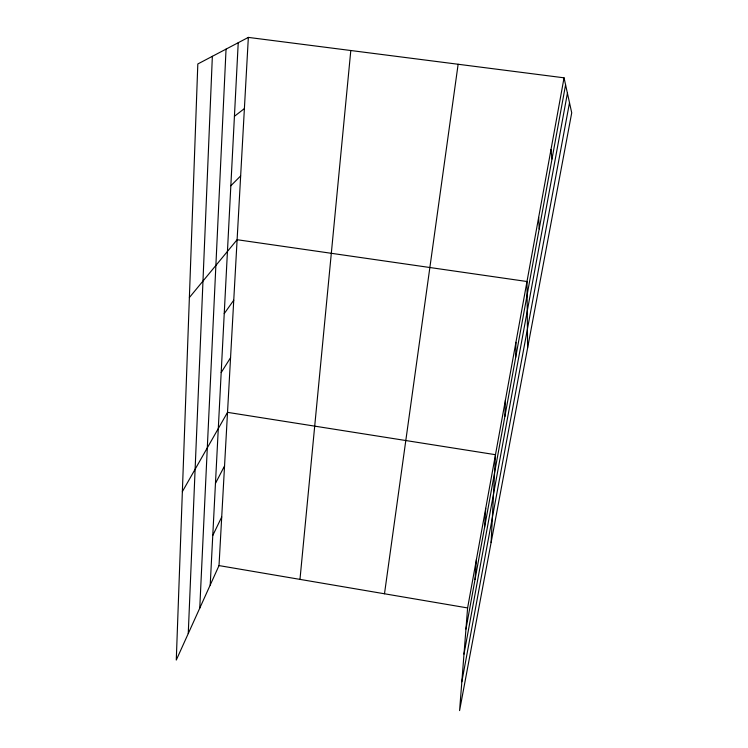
<?xml version="1.0" encoding="UTF-8"?>
<svg xmlns="http://www.w3.org/2000/svg" width="748" height="748" viewBox="0 0 748 748"><rect width="100%" height="100%" fill="white"/><g stroke="black" fill="none" stroke-linecap="round" stroke-linejoin="round"><path stroke-width="1.12" d="M515.681 357.394L515.933 342.285M504.853 416.533L505.442 399.928M188.253 633.565L212.357 56.315M199.763 608.133L226.046 49.125M491.109 542.571L495.485 454.7L227.523 412.354L182.362 491.642M210.207 585.067L238.229 42.72M248.345 37.4L197.818 63.963L176.276 660.045L219.014 565.591L248.345 37.4L564.048 77.82L571.724 112.817L459.581 710.6L467.603 607.937L564.048 77.82M484.554 527.462L485.723 508.341M475.017 579.541L476.439 559.354M299.976 579.382L350.803 50.518M384.491 593.772L458.131 64.263M465.957 629.059L565.582 84.805M463.994 654.107L567.423 93.229M461.834 681.765L569.509 102.71M212.769 535.475L221.717 516.962M215.461 483.376L224.55 465.939M221.184 372.579L230.562 357.694M224.232 313.608L233.75 300.219M189.375 297.554L237.107 239.715L526.985 281.519L527.592 348.072M230.833 185.766L240.65 175.93M234.423 116.305L244.39 108.6M219.014 565.591L467.603 607.937M550.986 149.6L551.996 158.997M538.654 217.388L539.196 228.935"/></g></svg>
